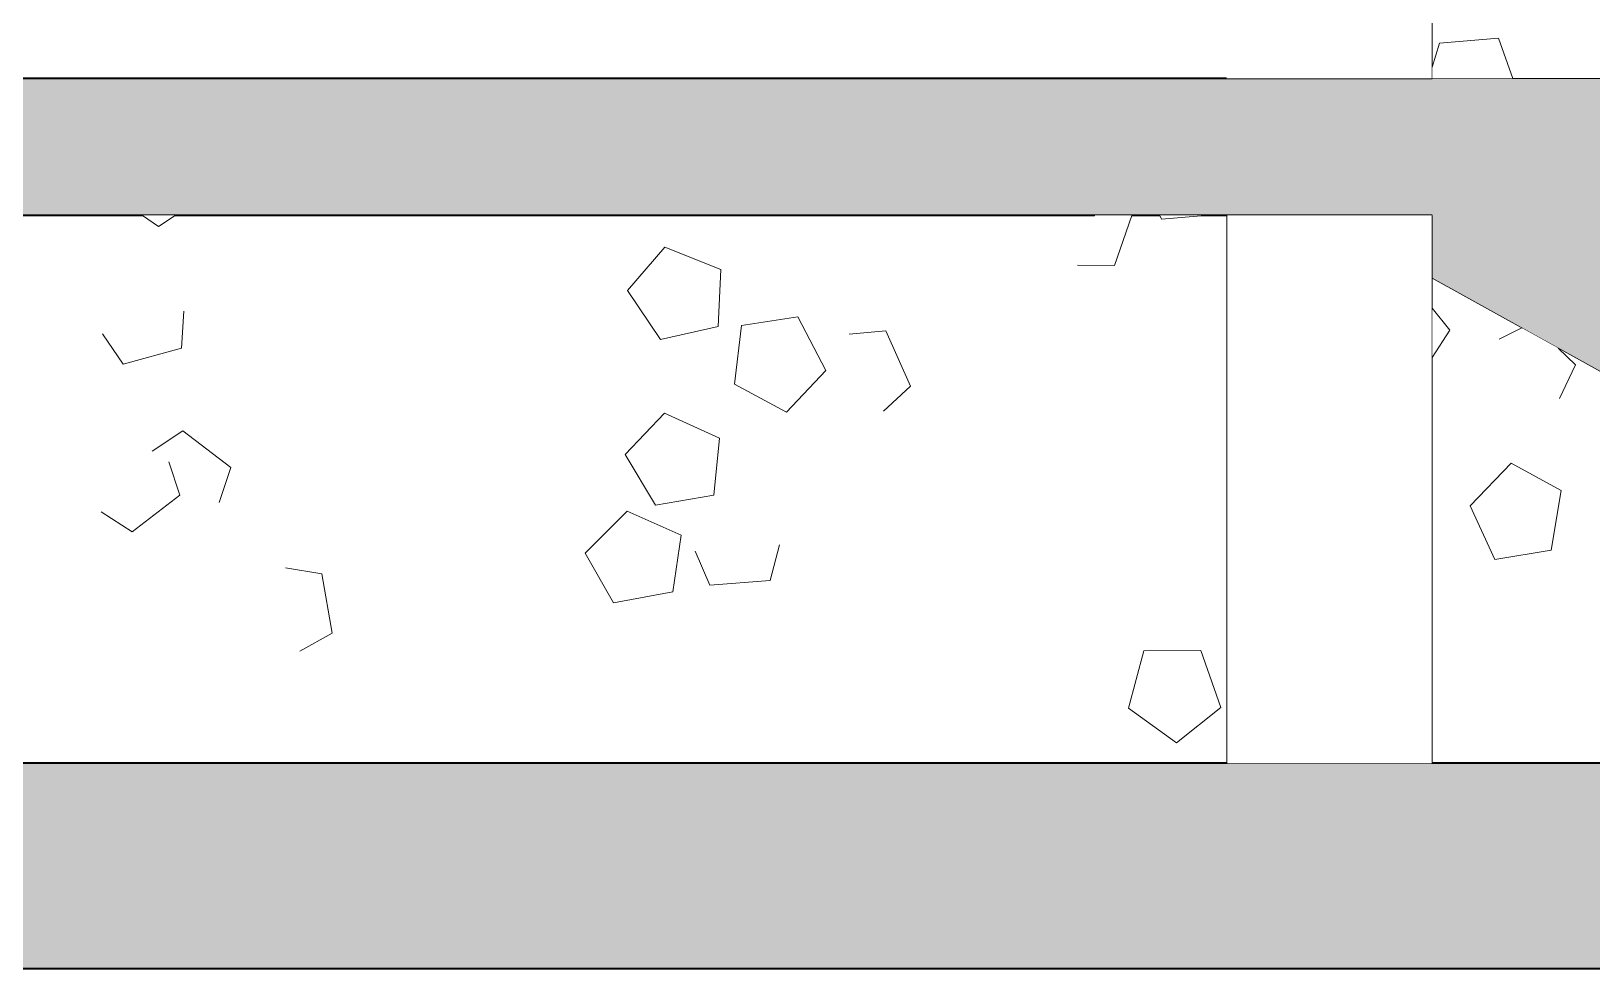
# Model space of a CAD drawing. Header units: millimetres. Extents: x -9413 to 8527, y -300 to 11224.
# Drawn here: x 1717 to 3994, y -300 to 1069 of the extents above; entities that cross this region are included whole.
import ezdxf

# ---------------------------------------------------------------- set-up
doc = ezdxf.new("R2010")
doc.units = ezdxf.units.MM
doc.header["$MEASUREMENT"] = 0
doc.linetypes.add('Wipeout_Contour', pattern=[1000, 0, -1000])
for name, color, linetype in [('Interior - Furniture', 7, 'Continuous'), ('Structural - Bearing', 7, 'Continuous'), ('Structural - Combined', 7, 'Continuous')]:
    doc.layers.add(name, color=color, linetype=linetype)
for name, color, linetype, lineweight, true_color in [('Interior - Furniture _Pen_No__4', 7, 'Continuous', 20, 0x029e21), ('Structural - Bearing_Pen_No__160', 7, 'Continuous', 20, 0xb4a35c), ('Structural - Bearing_Pen_No__180', 7, 'Continuous', 15, 0xd6cda7), ('Structural - Bearing_Pen_No__29', 7, 'Continuous', 35, 0x3dad99), ('Structural - Bearing_Pen_No__88', 7, 'Continuous', 20, 0xfd4435), ('Structural - Combined_Pen_No__160', 7, 'Continuous', 20, 0xb4a35c), ('Structural - Combined_Pen_No__161', 7, 'Continuous', 13, 0x6a6a6a)]:
    doc.layers.add(name, color=color, linetype=linetype, lineweight=lineweight, true_color=true_color)
doc.layers.add('Structural - Combined_Pen_No__141', color=7, linetype='Continuous', lineweight=20)

# ---------------------------------------------------------------- blocks, each defined once
blk = doc.blocks.new('Section Elem_1_6')
at = {"layer": 'Structural - Bearing_Pen_No__180', "linetype": 'Continuous', "lineweight": 0, "true_color": 0x353329}
blk.add_hatch(color=250, dxfattribs=at).paths.add_polyline_path([(8527.1, 0), (-8108.3, 0), (-8108.3, -300), (8527.1, -300)])
at = {"layer": 'Structural - Bearing_Pen_No__29', "linetype": 'Continuous'}
for p, q in [((5036.3, 0), (-7908.3, 0)), ((8527.1, -300), (-8108.3, -300))]:
    blk.add_line(p, q, dxfattribs=at)
blk = doc.blocks.new('Section Elem_2_6')
at = {"layer": 'Structural - Bearing_Pen_No__160', "linetype": 'Continuous', "lineweight": 0, "true_color": 0x5a512e}
blk.add_hatch(color=59, dxfattribs=at).paths.add_polyline_path([(3761.4, 1000), (-3238.6, 1000), (-3238.6, 800), (3761.4, 800)])
at = {"layer": 'Structural - Bearing_Pen_No__29', "linetype": 'Continuous'}
for p, q in [((3761.4, 1000), (111.4, 1000)), ((3761.4, 800), (-3238.6, 800))]:
    blk.add_line(p, q, dxfattribs=at)
blk = doc.blocks.new('Section Elem_3_6')
at = {"color": 254, "linetype": 'Wipeout_Contour', "lineweight": 0, "ltscale": 18127.472434}
blk.add_wipeout([(3461.4, 1000), (3761.4, 1000), (3761.4, 3900), (3461.4, 3900)], dxfattribs=at).dxf.layer = 'Structural - Bearing'
at = {"layer": 'Structural - Bearing_Pen_No__88', "linetype": 'Continuous'}
for p, q in [((3761.4, 2100), (3761.4, 3900)), ((3761.4, 1000), (3761.4, 1300))]:
    blk.add_line(p, q, dxfattribs=at)
blk = doc.blocks.new('Section Elem_21_6')
at = {"color": 254, "linetype": 'Wipeout_Contour', "lineweight": 0, "ltscale": 14620.856262}
blk.add_wipeout([(3461.4, 0), (3761.4, 0), (3761.4, 800), (3461.4, 800)], dxfattribs=at).dxf.layer = 'Structural - Bearing'
at = {"layer": 'Structural - Bearing_Pen_No__88', "linetype": 'Continuous'}
for p, q in [((3461.4, 800), (3461.4, 0)), ((3761.4, 708.3), (3761.4, 0))]:
    blk.add_line(p, q, dxfattribs=at)
blk = doc.blocks.new('Section Elem_23_6')
at = {"layer": 'Structural - Combined_Pen_No__160', "linetype": 'Continuous', "lineweight": 0, "true_color": 0x5a512e}
for points in [[(4141.4, 950), (4141.4, 1000), (3761.4, 1000), (3761.4, 950)], [(4121.4, 800), (4121.4, 950), (4091.4, 950), (4091.4, 800)], [(4501.4, 750), (4501.4, 800), (4091.4, 800), (4091.4, 750)], [(4481.4, 600), (4481.4, 750), (4451.4, 750), (4451.4, 600)], [(4861.4, 550), (4861.4, 600), (4451.4, 600), (4451.4, 550)], [(4841.4, 400), (4841.4, 550), (4811.4, 550), (4811.4, 400)], [(5221.4, 350), (5221.4, 400), (4811.4, 400), (4811.4, 350)], [(5201.4, 200), (5201.4, 350), (5171.4, 350), (5171.4, 200)], [(5581.4, 150), (5581.4, 200), (5171.4, 200), (5171.4, 150)], [(5561.4, 0), (5561.4, 150), (5531.4, 150), (5531.4, 0)]]:
    blk.add_hatch(color=59, dxfattribs=at).paths.add_polyline_path(points)
at = {"layer": 'Structural - Combined_Pen_No__141', "linetype": 'Continuous'}
for p, q in [((4141.4, 1000), (3761.4, 1000)), ((4141.4, 1000), (4141.4, 950)), ((4121.4, 950), (4121.4, 800)), ((4141.4, 950), (4121.4, 950)), ((3761.4, 800), (3761.4, 708.3)), ((4501.4, 800), (4121.4, 800)), ((4501.4, 800), (4501.4, 750)), ((4481.4, 750), (4481.4, 600)), ((4501.4, 750), (4481.4, 750)), ((4861.4, 600), (4481.4, 600)), ((4861.4, 600), (4861.4, 550)), ((4841.4, 550), (4841.4, 400)), ((4861.4, 550), (4841.4, 550)), ((5221.4, 400), (4841.4, 400)), ((5221.4, 400), (5221.4, 350)), ((5201.4, 350), (5201.4, 200)), ((5221.4, 350), (5201.4, 350)), ((5581.4, 200), (5201.4, 200)), ((5581.4, 200), (5581.4, 150)), ((5561.4, 150), (5561.4, 0)), ((5581.4, 150), (5561.4, 150))]:
    blk.add_line(p, q, dxfattribs=at)
at = {"layer": 'Structural - Combined_Pen_No__161', "linetype": 'Continuous'}
for p, q in [((3761.4, 1300), (3761.4, 2100)), ((3811.4, 2022.2), (3811.4, 1322.2)), ((5561.4, 1100), (5561.4, 300)), ((5511.4, 377.8), (5511.4, 1077.8))]:
    blk.add_line(p, q, dxfattribs=at)
at = {"color": 254, "linetype": 'Wipeout_Contour', "lineweight": 0, "ltscale": 17111.500409}
blk.add_wipeout([(3967.7, 1235.4), (3967.7, 1935.4), (3947.7, 1946.5), (3947.7, 1246.5)], dxfattribs=at).dxf.layer = 'Structural - Combined'
at = {"color": 254, "linetype": 'Wipeout_Contour', "lineweight": 0, "ltscale": 17570.925923}
blk.add_wipeout([(4124.1, 1148.5), (4124.1, 1848.5), (4104.1, 1859.6), (4104.1, 1159.6)], dxfattribs=at).dxf.layer = 'Structural - Combined'
at = {"color": 254, "linetype": 'Wipeout_Contour', "lineweight": 0, "ltscale": 18046.894235}
blk.add_wipeout([(4280.5, 1061.6), (4280.5, 1761.6), (4260.5, 1772.7), (4260.5, 1072.7)], dxfattribs=at).dxf.layer = 'Structural - Combined'
at = {"color": 254, "linetype": 'Wipeout_Contour', "lineweight": 0, "ltscale": 18538.141997}
blk.add_wipeout([(4436.8, 974.7), (4436.8, 1674.7), (4416.8, 1685.9), (4416.8, 985.9)], dxfattribs=at).dxf.layer = 'Structural - Combined'
at = {"color": 254, "linetype": 'Wipeout_Contour', "lineweight": 0, "ltscale": 19043.49729}
blk.add_wipeout([(4593.2, 887.9), (4593.2, 1587.9), (4573.2, 1599), (4573.2, 899)], dxfattribs=at).dxf.layer = 'Structural - Combined'
at = {"color": 254, "linetype": 'Wipeout_Contour', "lineweight": 0, "ltscale": 19561.876711}
blk.add_wipeout([(4749.6, 801), (4749.6, 1501), (4729.6, 1512.1), (4729.6, 812.1)], dxfattribs=at).dxf.layer = 'Structural - Combined'
at = {"color": 254, "linetype": 'Wipeout_Contour', "lineweight": 0, "ltscale": 20092.281407}
blk.add_wipeout([(4905.9, 714.1), (4905.9, 1414.1), (4885.9, 1425.3), (4885.9, 725.3)], dxfattribs=at).dxf.layer = 'Structural - Combined'
at = {"color": 254, "linetype": 'Wipeout_Contour', "lineweight": 0, "ltscale": 20633.79243}
blk.add_wipeout([(5062.3, 627.3), (5062.3, 1327.3), (5042.3, 1338.4), (5042.3, 638.4)], dxfattribs=at).dxf.layer = 'Structural - Combined'
at = {"color": 254, "linetype": 'Wipeout_Contour', "lineweight": 0, "ltscale": 21185.565714}
blk.add_wipeout([(5218.6, 540.4), (5218.6, 1240.4), (5198.6, 1251.5), (5198.6, 551.5)], dxfattribs=at).dxf.layer = 'Structural - Combined'
at = {"color": 254, "linetype": 'Wipeout_Contour', "lineweight": 0, "ltscale": 21746.82689}
blk.add_wipeout([(5375, 453.5), (5375, 1153.5), (5355, 1164.6), (5355, 464.6)], dxfattribs=at).dxf.layer = 'Structural - Combined'
at = {"layer": 'Structural - Combined_Pen_No__160', "linetype": 'Continuous', "lineweight": 0, "true_color": 0x5a512e}
blk.add_hatch(color=59, dxfattribs=at).paths.add_polyline_path([(5036.3, 0), (5531.4, 0), (5531.4, 150), (5171.4, 150), (5171.4, 350), (4811.4, 350), (4811.4, 550), (4451.4, 550), (4451.4, 750), (4091.4, 750), (4091.4, 950), (3761.4, 950), (3761.4, 708.3)])
at = {"layer": 'Structural - Combined_Pen_No__141', "linetype": 'Continuous'}
blk.add_line((3761.4, 708.3), (5036.3, 0), dxfattribs=at)
at = {"layer": 'Structural - Combined_Pen_No__161', "linetype": 'Continuous'}
for p, q in [((3761.4, 2100), (5561.4, 1100)), ((5511.4, 1077.8), (3811.4, 2022.2)), ((3947.7, 1246.5), (3947.7, 1946.5)), ((3967.7, 1935.4), (3967.7, 1235.4)), ((4104.1, 1159.6), (4104.1, 1859.6)), ((4124.1, 1848.5), (4124.1, 1148.5)), ((4260.5, 1072.7), (4260.5, 1772.7)), ((4280.5, 1761.6), (4280.5, 1061.6)), ((4416.8, 985.9), (4416.8, 1685.9)), ((4436.8, 1674.7), (4436.8, 974.7)), ((4573.2, 899), (4573.2, 1599)), ((4593.2, 1587.9), (4593.2, 887.9)), ((4729.6, 812.1), (4729.6, 1512.1)), ((4749.6, 1501), (4749.6, 801)), ((4885.9, 725.3), (4885.9, 1425.3)), ((4905.9, 1414.1), (4905.9, 714.1)), ((3811.4, 1322.2), (5511.4, 377.8)), ((5042.3, 638.4), (5042.3, 1338.4)), ((5062.3, 1327.3), (5062.3, 627.3)), ((5561.4, 300), (3761.4, 1300)), ((5198.6, 551.5), (5198.6, 1251.5)), ((5218.6, 1240.4), (5218.6, 540.4)), ((5355, 464.6), (5355, 1164.6)), ((5375, 1153.5), (5375, 453.5))]:
    blk.add_line(p, q, dxfattribs=at)
blk = doc.blocks.new('Section Elem_41_6')
at = {"color": 254, "linetype": 'Wipeout_Contour', "lineweight": 0, "ltscale": 23669.473905}
blk.add_wipeout([(3761.4, 1016.4), (3761.4, 1000), (3830, 1000), (3879.2, 1000), (3858, 1058.5), (3772, 1051.6)], dxfattribs=at).dxf.layer = 'Interior - Furniture'
at = {"color": 254, "linetype": 'Wipeout_Contour', "lineweight": 0, "ltscale": 6186.73839}
blk.add_wipeout([(1927, 800), (1879.1, 800), (1902.7, 783.7)], dxfattribs=at).dxf.layer = 'Interior - Furniture'
at = {"color": 254, "linetype": 'Wipeout_Contour', "lineweight": 0, "ltscale": 13484.797704}
blk.add_wipeout([(3269.3, 800), (3243.7, 727.1), (3297.5, 726.8), (3323.2, 800)], dxfattribs=at).dxf.layer = 'Interior - Furniture'
at = {"color": 254, "linetype": 'Wipeout_Contour', "lineweight": 0, "ltscale": 10439.130807}
blk.add_wipeout([(3363.7, 800), (3366.4, 794.5), (3430.1, 800)], dxfattribs=at).dxf.layer = 'Interior - Furniture'
at = {"color": 254, "linetype": 'Wipeout_Contour', "lineweight": 0, "ltscale": 13741.423341}
blk.add_wipeout([(2719.5, 637.8), (2723.3, 721.1), (2641.4, 753.7), (2586.9, 690.5), (2635.2, 618.9)], dxfattribs=at).dxf.layer = 'Interior - Furniture'
at = {"color": 254, "linetype": 'Wipeout_Contour', "lineweight": 0, "ltscale": 11467.290805}
blk.add_wipeout([(3761.4, 664.7), (3761.4, 592.3), (3786.9, 632.6)], dxfattribs=at).dxf.layer = 'Interior - Furniture'
at = {"color": 254, "linetype": 'Wipeout_Contour', "lineweight": 0, "ltscale": 7943.539528}
blk.add_wipeout([(1820.6, 627.1), (1851.1, 582.8), (1936.1, 606.3), (1939.5, 660)], dxfattribs=at).dxf.layer = 'Interior - Furniture'
at = {"color": 254, "linetype": 'Wipeout_Contour', "lineweight": 0, "ltscale": 14332.849018}
blk.add_wipeout([(2819.1, 512.9), (2876.4, 573.5), (2835.6, 651.7), (2753.2, 639.4), (2743, 553.6)], dxfattribs=at).dxf.layer = 'Interior - Furniture'
at = {"color": 254, "linetype": 'Wipeout_Contour', "lineweight": 0, "ltscale": 12062.16776}
blk.add_wipeout([(2960.5, 513.9), (2999.8, 550.7), (2964, 631.2), (2910.4, 626.6)], dxfattribs=at).dxf.layer = 'Interior - Furniture'
at = {"color": 254, "linetype": 'Wipeout_Contour', "lineweight": 0, "ltscale": 19839.475458}
blk.add_wipeout([(3859.2, 619.2), (3947.4, 532.9), (3970.4, 581.6), (3945.3, 606.1), (3892.1, 635.6)], dxfattribs=at).dxf.layer = 'Interior - Furniture'
at = {"color": 254, "linetype": 'Wipeout_Contour', "lineweight": 0, "ltscale": 9653.565693}
blk.add_wipeout([(1819, 367.2), (1864.1, 337.8), (1933.8, 391.7), (1917.4, 440.3), (1913.5, 440.3)], dxfattribs=at).dxf.layer = 'Interior - Furniture'
at = {"color": 254, "linetype": 'Wipeout_Contour', "lineweight": 0, "ltscale": 19517.285011}
blk.add_wipeout([(3852.8, 297.4), (3935, 311.2), (3949.6, 398.2), (3876.5, 438.1), (3816.6, 375.8)], dxfattribs=at).dxf.layer = 'Interior - Furniture'
at = {"color": 254, "linetype": 'Wipeout_Contour', "lineweight": 0, "ltscale": 13084.382772}
blk.add_wipeout([(2525.2, 307), (2566.4, 234.5), (2653.1, 250.6), (2665.5, 333), (2586.5, 367.9)], dxfattribs=at).dxf.layer = 'Interior - Furniture'
at = {"color": 254, "linetype": 'Wipeout_Contour', "lineweight": 0, "ltscale": 11058.373659}
blk.add_wipeout([(2685.9, 309.8), (2707.3, 260.3), (2795.2, 266.9), (2809, 319)], dxfattribs=at).dxf.layer = 'Interior - Furniture'
at = {"color": 254, "linetype": 'Wipeout_Contour', "lineweight": 0, "ltscale": 8546.199594}
blk.add_wipeout([(2109.1, 163.9), (2156.2, 189.9), (2141.1, 276.8), (2088, 285.5)], dxfattribs=at).dxf.layer = 'Interior - Furniture'
at = {"color": 254, "linetype": 'Wipeout_Contour', "lineweight": 0, "ltscale": 16933.495246}
blk.add_wipeout([(3388, 29.7), (3453.1, 81.7), (3423.7, 164.8), (3340.3, 164.1), (3318.2, 80.6)], dxfattribs=at).dxf.layer = 'Interior - Furniture'
at = {"layer": 'Interior - Furniture _Pen_No__4', "linetype": 'Continuous'}
for p, q in [((3772, 1051.6), (3761.4, 1016.4)), ((3858, 1058.5), (3772, 1051.6)), ((3879.2, 1000), (3858, 1058.5)), ((1879.1, 800), (1902.7, 783.7)), ((1902.7, 783.7), (1927, 800)), ((3297.5, 726.8), (3323.2, 800)), ((3363.7, 800), (3366.4, 794.5)), ((3366.4, 794.5), (3430.1, 800)), ((2641.4, 753.7), (2586.9, 690.5)), ((2723.3, 721.1), (2641.4, 753.7)), ((2719.5, 637.8), (2723.3, 721.1)), ((3243.6, 727.1), (3297.5, 726.8)), ((2586.9, 690.5), (2635.2, 618.9)), ((3786.9, 632.6), (3761.4, 664.7)), ((1936.1, 606.3), (1939.5, 660.1)), ((2635.2, 618.9), (2719.5, 637.8)), ((2753.2, 639.4), (2743, 553.6)), ((2835.6, 651.7), (2753.2, 639.4)), ((2876.4, 573.5), (2835.6, 651.7)), ((1820.6, 627.2), (1851.1, 582.8)), ((2964, 631.2), (2910.3, 626.6)), ((2999.8, 550.7), (2964, 631.2)), ((3761.4, 592.3), (3786.9, 632.6)), ((3892.1, 635.6), (3859.1, 619.1)), ((1851.1, 582.8), (1936.1, 606.3)), ((3970.4, 581.6), (3945.3, 606.1)), ((2819.1, 512.9), (2876.4, 573.5)), ((3947.3, 532.8), (3970.4, 581.6)), ((2743, 553.6), (2819.1, 512.9)), ((2960.5, 513.9), (2999.8, 550.7)), ((3876.5, 438.1), (3816.6, 375.8)), ((3949.6, 398.2), (3876.5, 438.1)), ((3935, 311.2), (3949.6, 398.2)), ((1819, 367.3), (1864.1, 337.8)), ((3816.6, 375.8), (3852.8, 297.4)), ((2653.1, 250.6), (2665.5, 333)), ((2795.2, 266.9), (2809, 319)), ((2525.2, 307), (2566.4, 234.5)), ((2685.9, 309.8), (2707.3, 260.3)), ((3852.8, 297.4), (3935, 311.2)), ((2141.1, 276.8), (2087.9, 285.5)), ((2156.2, 189.9), (2141.1, 276.8)), ((2566.4, 234.5), (2653.1, 250.6)), ((2707.3, 260.3), (2795.2, 266.9)), ((2109, 163.9), (2156.2, 189.9)), ((3340.3, 164.1), (3318.2, 80.6)), ((3423.7, 164.8), (3340.3, 164.1)), ((3453.1, 81.7), (3423.7, 164.8)), ((3318.2, 80.6), (3388, 29.7)), ((3388, 29.7), (3453.1, 81.7))]:
    blk.add_line(p, q, dxfattribs=at)
at = {"color": 254, "linetype": 'Wipeout_Contour', "lineweight": 0, "ltscale": 13470.523546}
blk.add_wipeout([(2713.1, 391.5), (2721.2, 474.5), (2641, 511.3), (2583.4, 451), (2627.9, 377)], dxfattribs=at).dxf.layer = 'Interior - Furniture'
at = {"color": 254, "linetype": 'Wipeout_Contour', "lineweight": 0, "ltscale": 13925.640543}
blk.add_wipeout([(1938, 485.6), (1893.2, 455.9), (1913.5, 440.3), (1917.4, 440.3), (1918.7, 436.3), (1991.1, 380.9), (2008.1, 431.9)], dxfattribs=at).dxf.layer = 'Interior - Furniture'
at = {"layer": 'Interior - Furniture _Pen_No__4', "linetype": 'Continuous'}
for p, q in [((2641, 511.3), (2583.4, 451)), ((2721.2, 474.5), (2641, 511.3)), ((1938, 485.6), (1893.1, 455.9)), ((2008.1, 431.9), (1938, 485.6)), ((2713.1, 391.5), (2721.2, 474.5)), ((1933.8, 391.7), (1917.4, 440.4)), ((2583.4, 451), (2627.9, 377)), ((1991, 380.8), (2008.1, 431.9)), ((1864.1, 337.8), (1933.8, 391.7)), ((2627.9, 377), (2713.1, 391.5)), ((2586.5, 367.9), (2525.2, 307)), ((2665.5, 333), (2586.5, 367.9))]:
    blk.add_line(p, q, dxfattribs=at)

msp = doc.modelspace()

# ---------------------------------------------------------------- block references
at = {"layer": 'Structural - Bearing'}
for name in ['Section Elem_2_6', 'Section Elem_1_6']:
    msp.add_blockref(name, (0, 0), dxfattribs=at)

# ---------------------------------------------------------------- next in the draw order: block references
for name in ['Section Elem_3_6', 'Section Elem_21_6']:
    msp.add_blockref(name, (0, 0), dxfattribs=at)

# ---------------------------------------------------------------- next in the draw order: block references
at = {"layer": 'Structural - Combined'}
msp.add_blockref('Section Elem_23_6', (0, 0), dxfattribs=at)

# ---------------------------------------------------------------- next in the draw order: block references
at = {"layer": 'Interior - Furniture'}
msp.add_blockref('Section Elem_41_6', (0, 0), dxfattribs=at)

doc.saveas('drawing.dxf')
